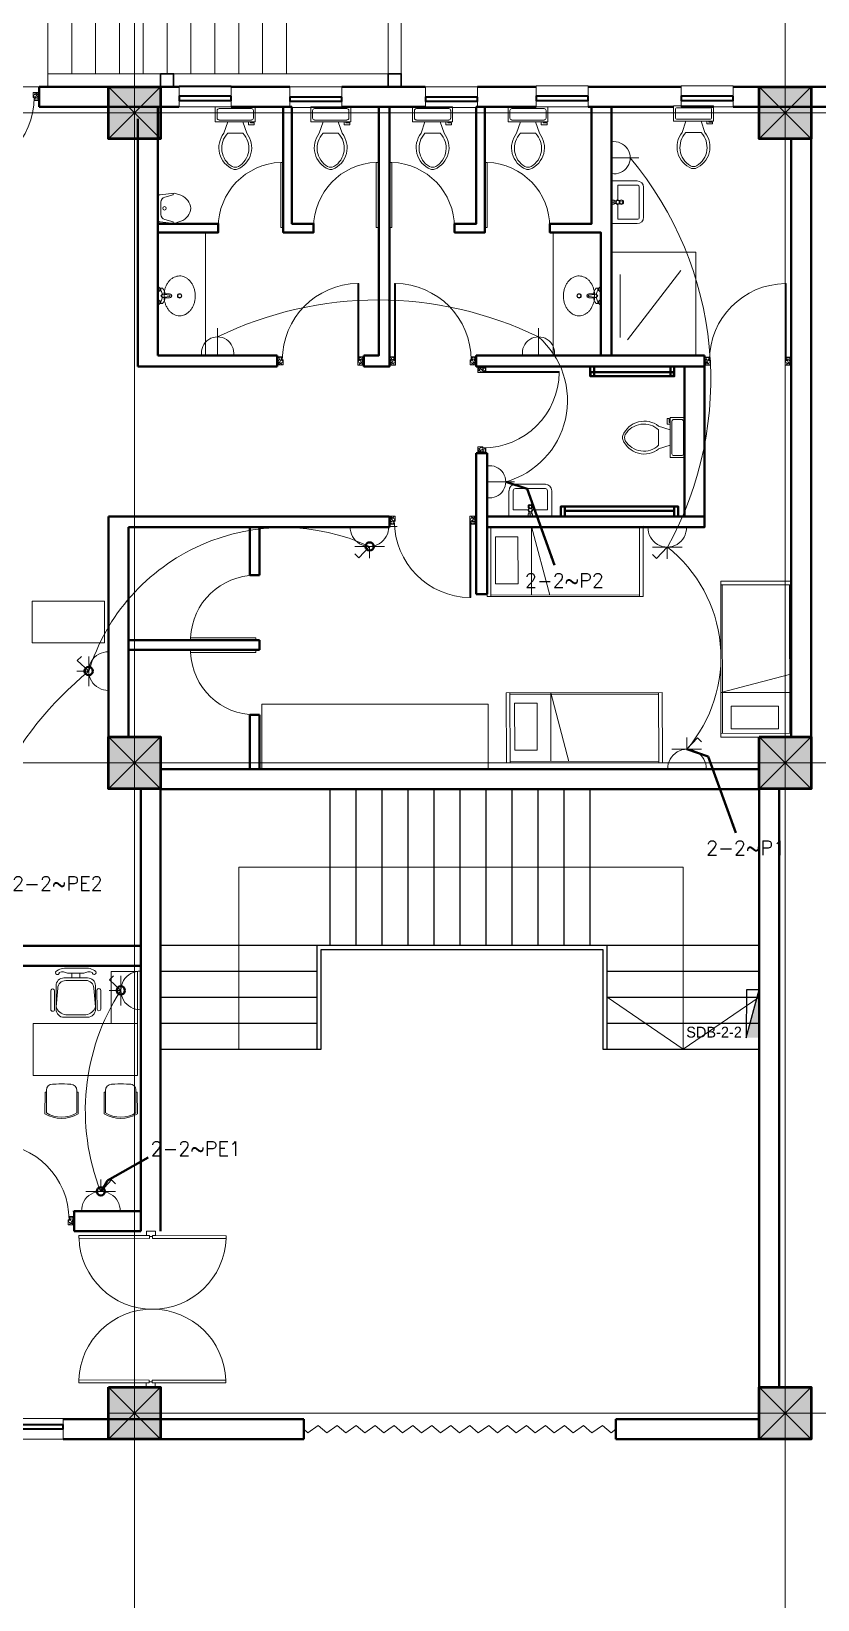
# Model space of a CAD drawing. Header units: millimetres. Extents: x 2402294 to 3337895, y 3394997 to 3969149.
# Drawn here: x 2577479 to 2586544, y 3826496 to 3844585 of the extents above; entities that cross this region are included whole.
import ezdxf

# ---------------------------------------------------------------- set-up
doc = ezdxf.new("R2010")
doc.units = ezdxf.units.MM
doc.header["$MEASUREMENT"] = 0
doc.linetypes.add('CENTER', pattern=[2, 1.25, -0.25, 0.25, -0.25])
doc.linetypes.add('DASHED', pattern=[0.75, 0.5, -0.25])
for name, color, linetype, lineweight in [('0newfurnture', 30, 'Continuous', 15), ('4 DB BOXES', 3, 'Continuous', 25), ('5 A power', 220, 'Continuous', 9), ('5 DB BOXES', 3, 'Continuous', 25), ('centreline', 52, 'CENTER', 5), ('Column-0.5', 14, 'Continuous', 50), ('Dimension- 0.15', 114, 'Continuous', 15), ('Dimension-137.5', 86, 'Continuous', 13), ('door', 41, 'Continuous', 5), ('Door Opening-0.09', 253, 'Continuous', 9), ('Frame-0.3', 24, 'Continuous', 30), ('furniture', 34, 'Continuous', 15), ('Furniture Hospital-0.09', 44, 'Continuous', 9), ('Hatch', 9, 'Continuous', 9), ('hidden lines', 205, 'DASHED', 5), ('Metal  workt-0.2', 13, 'Continuous', 20), ('Power Sockets City supply', 141, 'Continuous', 13), ('Sill Level', 140, 'Continuous', 20), ('stairs', 6, 'Continuous', 25), ('WALL 0.2', 7, 'Continuous', 20), ('wall 0.4', 7, 'Continuous', 40), ('WINDOW', 152, 'Continuous', 30), ('Windows Plan', 152, 'Continuous', 35)]:
    doc.layers.add(name, color=color, linetype=linetype, lineweight=lineweight)
for name, color, linetype in [('power socket Generator', 210, 'CENTER'), ('wire powered ups', 3, 'Continuous'), ('Wires', 1, 'Continuous')]:
    doc.layers.add(name, color=color, linetype=linetype)
doc.styles.add('arial.', font='arial.ttf')
doc.styles.add('romans', font='romans.shx')
doc.styles.get("Standard").update_dxf_attribs({"font": 'arial.ttf'})
doc.linetypes.add('ZIGZAG', pattern='A,0.0001,-0.2,[131,ltypeshp.shx,S=0.2,R=0,X=-0.2,Y=0],-0.4,[131,ltypeshp.shx,S=0.2,R=180,X=0.2,Y=0],-0.2', length=0.8001)
doc.dimstyles.get("Standard").update_dxf_attribs({"dimtxt": 500, "dimasz": 100, "dimexe": 100, "dimexo": 200, "dimgap": 0.09, "dimtad": 0, "dimtoh": 1, "dimdec": 0, "dimzin": 0, "dimdsep": 46, "dimtxsty": 'Standard', "dimblk": 'DOT', "dimcen": 0, "dimclrd": 256, "dimclre": 256, "dimclrt": 256, "dimadec": 0, "dimazin": 0, "dimtfac": 1, "dimtdec": 0, "dimtofl": 0, "dimtmove": 0, "dimatfit": 3, "dimfxl": 1, "dimtolj": 1, "dimtzin": 0, "dimlwd": -1, "dimlwe": -1, "dimarcsym": 1})

# ---------------------------------------------------------------- blocks, each defined once
blk = doc.blocks.new('2ft column')
at = {"layer": 'Hatch', "ltscale": 5}
h = blk.add_hatch(color=256, dxfattribs=at)
h.dxf.hatch_style = 1
h.paths.add_polyline_path([(2207385, 4176559), (2207985, 4176559), (2207985, 4175959), (2207385, 4175959)])
at = {"layer": 'Column-0.5', "ltscale": 5}
blk.add_lwpolyline([(2207385, 4176559), (2207985, 4176559), (2207985, 4175959), (2207385, 4175959)], close=True, dxfattribs=at)
at = {"layer": 'Defpoints', "ltscale": 5}
for points in [[(2207985, 4176559), (2207385, 4175959)], [(2207985, 4175959), (2207385, 4176559)]]:
    blk.add_lwpolyline(points, dxfattribs=at)
blk = doc.blocks.new('sems')
at = {"layer": 'Dimension- 0.15', "ltscale": 5}
h = blk.add_hatch(dxfattribs=at)
h.set_pattern_fill('ANSI31', color=256, scale=25.555556)
h.set_pattern_definition([(45, (55035.0093, 4945698.8337), (-2.258813329, 2.258813329), [])])
h.paths.add_polyline_path([(2173550, 4150430), (2173550, 4150489), (2173491, 4150489, 0.414214)])
h.paths.add_polyline_path([(2173550, 4150430, 0.414214), (2173609, 4150489), (2173550, 4150489)])
h.paths.add_polyline_path([(2173550, 4150489), (2173609, 4150489, 0.414214), (2173550, 4150548)])
h.paths.add_polyline_path([(2173491, 4150489), (2173550, 4150489), (2173550, 4150548, 0.414214)])
for p, q in [((2174664, 4150546), (2174664, 4150431)), ((2174894, 4150489), (2174664, 4150546)), ((2174664, 4150431), (2174894, 4150489))]:
    blk.add_line(p, q, dxfattribs=at)
blk.add_lwpolyline([(2174664, 4150489), (2173550, 4150489)], dxfattribs=at)
blk.add_circle((2173550, 4150489), 59.1, dxfattribs=at)
blk.add_solid([(2174664, 4150546), (2174894, 4150489), (2174664, 4150431)], dxfattribs=at)
at = {"layer": 'Dimension-137.5', "ltscale": 5}
blk.add_line((2174664, 4150489), (2174894, 4150489), dxfattribs=at)
at = {"layer": 'Frame-0.3'}
for points in [[(2174450, 4151281), (2174450, 4151131), (2174600, 4151131), (2174600, 4151281)], [(2177075, 4151281), (2177075, 4151131), (2177225, 4151131), (2177225, 4151281)], [(2179700, 4151281), (2179700, 4151131), (2179850, 4151131), (2179850, 4151281)], [(2174450, 4148681), (2174450, 4148531), (2174600, 4148531), (2174600, 4148681)], [(2177075, 4148531), (2177075, 4148681), (2177225, 4148681), (2177225, 4148531)], [(2179700, 4148531), (2179700, 4148681), (2179850, 4148681), (2179850, 4148531)]]:
    blk.add_lwpolyline(points, close=True, dxfattribs=at)
at = {"layer": 'Metal  workt-0.2', "ltscale": 5}
for p, q in [((2174600, 4151281), (2179700, 4151281)), ((2175775, 4151131), (2175775, 4149956)), ((2176050, 4151131), (2176050, 4149956)), ((2176325, 4151131), (2176325, 4149956)), ((2176600, 4151131), (2176600, 4149956)), ((2176875, 4151131), (2176875, 4149956)), ((2177150, 4151131), (2177150, 4149956)), ((2177425, 4151131), (2177425, 4149956)), ((2177700, 4151131), (2177700, 4149956)), ((2177975, 4151131), (2177975, 4149956)), ((2178250, 4151131), (2178250, 4149956)), ((2178525, 4151131), (2178525, 4149956)), ((2179700, 4148681), (2179700, 4151131)), ((2175775, 4149856), (2175775, 4148681)), ((2176050, 4149856), (2176050, 4148681)), ((2176325, 4149856), (2176325, 4148681)), ((2176600, 4149856), (2176600, 4148681)), ((2176875, 4149856), (2176875, 4148681)), ((2177150, 4149856), (2177150, 4148681)), ((2177425, 4149856), (2177425, 4148681)), ((2177700, 4149856), (2177700, 4148681)), ((2177975, 4149856), (2177975, 4148681)), ((2178250, 4149856), (2178250, 4148681)), ((2178525, 4149856), (2178525, 4148681)), ((2175775, 4148531), (2174600, 4148531))]:
    blk.add_line(p, q, dxfattribs=at)
at = {"layer": 'Metal  workt-0.2'}
for points in [[(2177075, 4148531), (2179850, 4148531), (2179850, 4151131), (2174450, 4151131), (2174450, 4148531), (2174600, 4148531)], [(2179700, 4151131), (2174600, 4151131)], [(2174450, 4149851), (2173550, 4149847)], [(2179700, 4148681), (2175775, 4148681), (2175775, 4148531), (2176745, 4148531)]]:
    blk.add_lwpolyline(points, dxfattribs=at)
for points in [[(2175775, 4149956), (2175775, 4149856), (2178525, 4149856), (2178525, 4149956)], [(2175825, 4149906), (2175825, 4149906), (2178475, 4149906), (2178475, 4149906)]]:
    blk.add_lwpolyline(points, close=True, dxfattribs=at)
at = {"layer": 'stairs', "ltscale": 5}
for p, q in [((2174450, 4151281), (2174450, 4148531)), ((2173850, 4151131), (2173850, 4149848)), ((2174150, 4151131), (2174150, 4149849))]:
    blk.add_line(p, q, dxfattribs=at)
for points in [[(2173550, 4149847), (2173550, 4151131)], [(2174450, 4151131), (2173550, 4151131)]]:
    blk.add_lwpolyline(points, dxfattribs=at)
blk = doc.blocks.new('MAIN DOOR')
at = {"layer": 'door', "ltscale": 1000}
for points in [[(2313.47, 188.53), (2347.4, 188.53), (2347.4, 187.28), (2313.47, 187.28)], [(2381.32, 188.53), (2348.88, 188.53), (2348.88, 187.28), (2381.32, 187.28)]]:
    blk.add_lwpolyline(points, close=True, dxfattribs=at)
for points in [[(2346.08, 190.6), (2346.08, 188.53)], [(2348.88, 188.12), (2347.4, 188.12), (2347.4, 188.53), (2346.08, 188.53), (2346.08, 190.6), (2350.2, 190.6)], [(2347.4, 188.12), (2348.88, 188.12), (2348.88, 188.53), (2350.2, 188.53), (2350.2, 190.6), (2346.08, 190.6)], [(2350.2, 190.6), (2350.2, 188.53)], [(2313.41, 120.66), (2347.33, 120.66), (2347.33, 121.91), (2313.41, 121.91), (2313.41, 120.66)], [(2348.82, 121.07), (2347.33, 121.07), (2347.33, 120.66), (2346.01, 120.66), (2346.01, 118.6), (2350.14, 118.6)], [(2347.33, 121.07), (2348.82, 121.07), (2348.82, 120.66), (2350.14, 120.66), (2350.14, 118.6), (2346.01, 118.6)], [(2346.01, 118.6), (2346.01, 120.66)], [(2381.26, 120.66), (2348.82, 120.66), (2348.82, 121.91), (2381.26, 121.91), (2381.26, 120.66)], [(2350.14, 118.6), (2350.14, 120.66)]]:
    blk.add_lwpolyline(points, dxfattribs=at)
at = {"layer": 'Door Opening-0.09', "ltscale": 1000}
for centre, radius, start, end in [((2347.4, 188.53), 33.94, 182.11678, 357.88255), ((2347.33, 120.66), 33.95, 2.11669, 177.88264)]:
    blk.add_arc(centre, radius, start, end, dxfattribs=at)
at = {"layer": 'WINDOW', "ltscale": 5}
blk.add_line((2350.14, 190.6), (2350.14, 190.6), dxfattribs=at)
blk = doc.blocks.new('Toilet - top')
at = {"layer": 'Furniture Hospital-0.09'}
for p, q in [((-8, -8.5), (-8, -8)), ((-7, -8), (-7, -9.5)), ((-4, -8), (-6, -14)), ((4, -8), (6, -14)), ((9.5, -6), (9.5, -2)), ((-10, -8.5), (-8, -8.5)), ((-10, -9.5), (-10, -8.5)), ((-7, -9.5), (-10, -9.5)), ((4, -14), (-4, -14))]:
    blk.add_line(p, q, dxfattribs=at)
blk.add_lwpolyline([(10.5, -8), (10.5, 0), (-10.5, 0), (-10.5, -8)], close=True, dxfattribs=at)
for points in [[(-9.5, -2), (-9.5, -6)], [(8.5, -1), (-8.5, -1)], [(-8.5, -7), (8.5, -7)]]:
    blk.add_lwpolyline(points, dxfattribs=at)
for centre, radius, start, end in [((-8.62, -1.88), 0.884, 81.8699, 188.1301), ((-8.62, -6.12), 0.884, 171.8699, 278.1301), ((8.62, -1.88), 0.884, 351.8699, 98.1301), ((8.62, -6.12), 0.884, 261.8699, 8.1301), ((3.52, -21.58), 12.17, 141.46911, 247.97143), ((4.2, -21.82), 11.33, 136.36773, 238.94682), ((-3.52, -21.58), 12.17, 292.02843, 38.53071), ((-4.2, -21.82), 11.33, 301.05301, 43.63209), ((0, -27.88), 4, 245.73182, 294.26817), ((0, -29), 4, 254.86053, 285.13947)]:
    blk.add_arc(centre, radius, start, end, dxfattribs=at)
blk = doc.blocks.new('26 door')
at = {"layer": 'door'}
blk.add_line((42654.7, -717.83), (42654.7, -716.68), dxfattribs=at)
at = {"layer": 'door', "ltscale": 5}
blk.add_lwpolyline([(42654.7, -716.68), (42684.73, -716.68), (42684.73, -717.83), (42654.7, -717.83)], dxfattribs=at)
at = {"layer": 'Door Opening-0.09'}
blk.add_arc((42654.79, -717.79), 29.96, 2.13581, 90.17937, dxfattribs=at)
blk = doc.blocks.new('TIA UR Plan-flat-1')
at = {"layer": 'Furniture Hospital-0.09'}
for points in [[(-186, 175), (-265, 150, 0.270578), (-380, 0, 0.556713)], [(-186, -175), (-265, -150, -0.270578), (-380, 0, -0.556713)], [(0, 0), (0, 132, 0.414214), (-25, 157), (-186, 175)], [(0, 0), (0, -132, -0.414214), (-25, -157), (-186, -175)], [(-174, 175), (-174, 154), (-81, 130, -0.321575), (-32, 71), (-32, 0)], [(-174, -175), (-174, -154), (-81, -130, 0.321575), (-32, -71), (-32, 0)]]:
    blk.add_lwpolyline(points, format="xyb", dxfattribs=at)
blk.add_circle((-75, 0), 20, dxfattribs=at)
blk = doc.blocks.new('SHOWERPLAN')
for p, q in [((20, 60), (25, 60)), ((30, 83), (35, 83)), ((30, 67), (35, 67)), ((35, 90), (53, 90)), ((80, 22), (135, 22)), ((20, -60), (25, -60)), ((30, -67), (35, -67)), ((30, -83), (35, -83)), ((35, -90), (53, -90)), ((80, -22), (135, -22))]:
    blk.add_line(p, q)
for points in [[(0, 105, -0.222859), (20, 90), (20, 60, -0.222859), (0, 45)], [(139, -4), (139, 3, 0.373826), (136, 7), (73, 15, 1.867218), (73, -16), (136, -7, 0.373826)], [(0, -105, 0.222859), (20, -90), (20, -60, 0.222859), (0, -45)]]:
    blk.add_lwpolyline(points, format="xyb", close=True)
for points in [[(20, 90), (25, 90), (25, 60), (20, 60)], [(25, 85), (30, 85), (30, 65), (25, 65)], [(30, 90), (35, 90), (35, 60), (30, 60)], [(20, -90), (25, -90), (25, -60), (20, -60)], [(25, -85), (30, -85), (30, -65), (25, -65)], [(30, -90), (35, -90), (35, -60), (30, -60)]]:
    blk.add_lwpolyline(points, close=True)
blk.add_lwpolyline([(51, 18, 0.461601), (47, -15)], format="xyb")
for centre, radius, start, end in [((-15, 21), 63.3, 355.2879, 37.6983), ((45, 0), 10.4, 100.0344, 259.4939), ((60, 2), 18.8, 46.4506, 153.7796), ((-43, 13), 124, 4.2141, 38.3676), ((136, 0), 22.4, 265.9494, 94.0506), ((133, 0), 22.5, 0.4708, 87.1339), ((133, 0), 22.5, 272.8655, 359.6459), ((-15, -21), 63.3, 322.3017, 4.7121), ((60, -2), 18.8, 206.2204, 313.5494), ((-43, -13), 124, 321.6324, 355.7859)]:
    blk.add_arc(centre, radius, start, end)
blk = doc.blocks.new('basi')
at = {"layer": 'Furniture Hospital-0.09'}
for radius in [25, 20]:
    blk.add_circle((0, 0), radius, dxfattribs=at)
blk.add_open_spline([(0, 230), (7, 230), (13, 230), (30, 227), (41, 224), (61, 217), (71, 212), (90, 200), (99, 192), (116, 176), (124, 167), (139, 146), (146, 136), (157, 112), (162, 100), (171, 74), (174, 61), (178, 34), (180, 20), (180, -7), (180, -21), (176, -49), (174, -62), (167, -88), (162, -101), (151, -125), (145, -136), (131, -158), (124, -167), (107, -185), (99, -193), (80, -206), (70, -212), (50, -221), (40, -225), (19, -229), (8, -230), (-13, -230), (-23, -228), (-44, -223), (-54, -220), (-74, -210), (-84, -204), (-102, -190), (-111, -182), (-127, -163), (-134, -153), (-148, -132), (-154, -120), (-164, -96), (-168, -83), (-175, -57), (-177, -43), (-180, -16), (-180, -2), (-179, 26), (-178, 40), (-173, 67), (-169, 80), (-160, 105), (-155, 117), (-143, 140), (-136, 151), (-121, 171), (-113, 179), (-96, 195), (-86, 202), (-67, 214), (-57, 219), (-36, 226), (-26, 228), (-10, 230), (-5, 230), (0, 230)], degree=3, knots=[0, 0, 0, 0, 0.111441, 0.111441, 0.290409, 0.290409, 0.469378, 0.469378, 0.648346, 0.648346, 0.827315, 0.827315, 1.006283, 1.006283, 1.185252, 1.185252, 1.36422, 1.36422, 1.543189, 1.543189, 1.722157, 1.722157, 1.901126, 1.901126, 2.080094, 2.080094, 2.259063, 2.259063, 2.438031, 2.438031, 2.617, 2.617, 2.795968, 2.795968, 2.974937, 2.974937, 3.153905, 3.153905, 3.332874, 3.332874, 3.511842, 3.511842, 3.690811, 3.690811, 3.869779, 3.869779, 4.048748, 4.048748, 4.227716, 4.227716, 4.406684, 4.406684, 4.585653, 4.585653, 4.764621, 4.764621, 4.94359, 4.94359, 5.122558, 5.122558, 5.301527, 5.301527, 5.480495, 5.480495, 5.659464, 5.659464, 5.838432, 5.838432, 6.017401, 6.017401, 6.196369, 6.196369, 6.283185, 6.283185, 6.283185, 6.283185], dxfattribs=at)
at = {"layer": 'Furniture Hospital-0.09', "xscale": 0.9999980001467896, "yscale": 0.9999980001467896, "zscale": 25.4, "rotation": 0.008803277706400013}
blk.add_blockref('SHOWERPLAN', (-250, 0), dxfattribs=at)
blk = doc.blocks.new('d1')
at = {"layer": 'door'}
for p, q in [((2442.75, 10745.72), (2408.32, 10745.72)), ((2442.75, 10746.15), (2408.33, 10746.15)), ((2408.33, 10746.15), (2408.33, 10745.72))]:
    blk.add_line(p, q, dxfattribs=at)
at = {"layer": 'door', "ltscale": 80}
for points in [[(2445, 10779.7), (2445, 10781.99), (2444.56, 10781.99), (2444.56, 10782.43), (2441.8, 10782.43), (2441.8, 10781.99), (2441.36, 10781.99), (2441.36, 10780.14), (2442.75, 10780.14), (2442.75, 10779.7)], [(2445, 10746.15), (2445, 10743.87), (2444.56, 10743.87), (2444.56, 10743.43), (2441.8, 10743.43), (2441.8, 10743.87), (2441.36, 10743.87), (2441.36, 10745.72), (2442.75, 10745.72), (2442.75, 10746.15)]]:
    blk.add_lwpolyline(points, close=True, dxfattribs=at)
at = {"layer": 'Door Opening-0.09', "ltscale": 80}
blk.add_arc((2442.75, 10745.72), 34.42, 90, 179.27403, dxfattribs=at)
at = {"layer": 'hidden lines'}
for centre, radius, start, end in [((2441.64, 10791.37), 9.82, 268.39858, 287.31577), ((2441.38, 10784.76), 4.22, 269.78991, 318.96751), ((2444.33, 10781.34), 2.81, 166.46517, 205.18019), ((2445.01, 10781.68), 2.48, 162.46714, 233.24176), ((2441.57, 10782.05), 3, 308.46813, 358.9527), ((2445.46, 10782.07), 1.81, 168.64751, 255.23191), ((2441.64, 10734.49), 9.82, 72.68423, 91.60142), ((2441.38, 10741.1), 4.22, 41.03249, 90.21009), ((2444.33, 10744.52), 2.81, 154.81981, 193.53483), ((2445.01, 10744.18), 2.48, 126.75824, 197.53286), ((2441.57, 10743.81), 3, 1.0473, 51.53187), ((2445.46, 10743.79), 1.81, 104.76809, 191.35249)]:
    blk.add_arc(centre, radius, start, end, dxfattribs=at)
blk = doc.blocks.new('IP1')
at = {"layer": 'WALL 0.2', "ltscale": 5}
for points in [[(2535111, 3946693), (2535111, 3948793), (2539161, 3948793)], [(2539161, 3948793), (2540236, 3948793), (2540236, 3946693)], [(2539361, 3947293), (2540236, 3946693), (2541111, 3947293)]]:
    blk.add_lwpolyline(points, dxfattribs=at)
blk = doc.blocks.new('BED')
at = {"layer": 'Furniture Hospital-0.09'}
for p, q in [((-2.12, 0.475), (-2.12, -0.475)), ((-2.12, -0.475), (-2.12, 0.475)), ((-0.008, 0.475), (-2.12, 0.475)), ((-2.07, 0.475), (-2.07, -0.475)), ((-0.058, 0.455), (-2.07, 0.455)), ((-0.855, -0.455), (-0.61, 0.475)), ((-0.61, 0.475), (-0.61, -0.455)), ((-0.058, -0.475), (-0.058, 0.475)), ((-0.008, -0.475), (-0.008, 0.475)), ((-0.425, 0.336), (-0.426, -0.303)), ((-0.425, 0.336), (-0.121, 0.336)), ((-0.121, -0.303), (-0.121, 0.336)), ((-0.426, -0.303), (-0.121, -0.303)), ((-2.12, -0.475), (-0.008, -0.475)), ((-2.07, -0.455), (-0.058, -0.455))]:
    blk.add_line(p, q, dxfattribs=at)
blk = doc.blocks.new('TAP')
at = {"layer": 'Furniture Hospital-0.09', "linetype": 'Continuous'}
for p, q in [((0, 38), (0, -38)), ((5, 38), (0, 38)), ((5, 38), (5, -38)), ((30, 25), (5, 25)), ((30, 0), (5, 0)), ((30, 25), (30, -25)), ((56, 16), (30, 16)), ((51, 7), (48, 8)), ((59, 19), (57, 22)), ((73, 24), (73, 27)), ((88, 20), (89, 22)), ((97, 15), (125, 12)), ((97, 8), (100, 9)), ((5, -38), (0, -38)), ((30, -25), (5, -25)), ((56, -16), (30, -16)), ((51, -8), (48, -9)), ((60, -20), (58, -22)), ((74, -24), (74, -27)), ((88, -19), (90, -22)), ((97, -7), (100, -8)), ((97, -15), (125, -12))]:
    blk.add_line(p, q, dxfattribs=at)
for radius in [21.2, 19.7]:
    blk.add_circle((74, 0), radius, dxfattribs=at)
for centre, radius, start, end in [((74, 0), 27.2, 163.0512, 199.0512), ((74, 0), 24.2, 127.0512, 163.0512), ((74, 0), 27.2, 91.0512, 127.0512), ((74, 0), 24.2, 55.0512, 91.0512), ((74, 0), 27.2, 19.0512, 55.0512), ((74, 0), 24.2, 343.0512, 19.0512), ((95, 0), 32.6, 337.45, 22.55), ((74, 0), 24.2, 199.0512, 235.0512), ((74, 0), 27.2, 235.0512, 271.0512), ((74, 0), 24.2, 271.0512, 307.0512), ((74, 0), 27.2, 307.0512, 343.0512)]:
    blk.add_arc(centre, radius, start, end, dxfattribs=at)
blk = doc.blocks.new('bazin')
at = {"layer": '0newfurnture', "ltscale": 5}
for p, q in [((2434577, 4011590), (2435069, 4011590)), ((2434577, 4011295), (2434577, 4011590)), ((2435069, 4011590), (2435069, 4011295)), ((2434626, 4011295), (2434626, 4011516)), ((2434626, 4011516), (2434799, 4011516)), ((2434847, 4011516), (2435020, 4011516)), ((2435020, 4011516), (2435020, 4011295)), ((2434996, 4011270), (2434651, 4011270)), ((2434996, 4011221), (2434651, 4011221))]:
    blk.add_line(p, q, dxfattribs=at)
blk.add_circle((2434823, 4011477), 25.6, dxfattribs=at)
for centre, radius, start, end in [((2434651, 4011295), 73.8, 180, 270), ((2434651, 4011295), 24.6, 180, 270), ((2434996, 4011295), 73.8, 270, 0), ((2434996, 4011295), 24.6, 270, 0)]:
    blk.add_arc(centre, radius, start, end, dxfattribs=at)
at = {"layer": '0newfurnture', "ltscale": 5, "xscale": 0.9842520018725999, "yscale": 0.9842520018725999, "zscale": 0.9842520018725999, "rotation": 270}
blk.add_blockref('TAP', (2434823, 4011590), dxfattribs=at)
blk = doc.blocks.new('ADHIKRIT')
at = {"layer": 'furniture'}
for p, q in [((900, 1351), (0, 1351)), ((0, 1351), (0, -450)), ((0, 741), (0, 1351)), ((900, -450), (900, 1351)), ((1187, 1121), (1153, 1121)), ((1187, 1145), (1558, 1147)), ((1187, 1145), (1187, 1121)), ((1187, 1121), (1545, 1123)), ((-245, 1046), (-569, 1047)), ((-245, 980), (-569, 981)), ((1048, 956), (1048, 1014)), ((-789, 683), (-869, 683)), ((-789, 547), (-869, 547)), ((1050, 758), (1050, 711)), ((1050, 700), (1050, 711)), ((1189, 595), (1157, 595)), ((1187, 595), (1187, 571)), ((1187, 571), (1558, 573)), ((1189, 595), (1286, 595)), ((1287, 595), (1545, 597)), ((-900, 0), (0, 0)), ((-900, -450), (-900, 0)), ((-247, 247), (-571, 248)), ((-247, 182), (-571, 182)), ((1189, 102), (1157, 102)), ((1187, 126), (1558, 124)), ((1187, 102), (1187, 126)), ((1189, 102), (1286, 101)), ((1287, 101), (1545, 100)), ((1048, -260), (1048, -318)), ((1050, -4), (1050, -14)), ((1050, -61), (1050, -14)), ((0, -450), (-900, -450)), ((0, -450), (900, -450)), ((1187, -425), (1153, -425)), ((1187, -425), (1545, -426)), ((1187, -449), (1187, -425)), ((1187, -449), (1558, -450))]:
    blk.add_line(p, q, dxfattribs=at)
for points in [[(-897, 962, 0.207066), (-957, 755), (-957, 615)], [(-885, 900, 0.214578), (-869, 755), (-869, 615)], [(-110, 614), (-109, 818, 0.414214), (-246, 955), (-655, 956, 0.418376), (-789, 820), (-789, 615)], [(-153, 614), (-152, 788, 0.28028), (-288, 955), (-610, 925, 0.418376), (-744, 789), (-745, 615)], [(-899, 268, -0.207066), (-958, 476), (-957, 615)], [(-886, 330, -0.214578), (-870, 475), (-869, 615)], [(-110, 614), (-110, 409, -0.414214), (-247, 273), (-656, 274, -0.418376), (-790, 410), (-789, 615)], [(-153, 614), (-153, 440, -0.28028), (-290, 273), (-612, 304, -0.418376), (-745, 441), (-745, 615)]]:
    blk.add_lwpolyline(points, format="xyb", dxfattribs=at)
for centre, radius, start, end in [((1154, 1015), 106, 90.3083, 180.3083), ((1203, 1157), 39.5, 294.3355, 296.5711), ((1099, 860), 518, 329.4756, 30.5244), ((1099, 860), 542, 328.0257, 31.9845), ((-881, 933), 33.3, 262.3354, 120.0474), ((-569, 1014), 32.9, 89.8702, 269.8702), ((-245, 1013), 32.9, 269.8702, 89.8702), ((1753, 864), 711, 172.5908, 188.6233), ((1157, 701), 106, 180.3083, 270.3083), ((-882, 297), 33.3, 239.693, 97.4051), ((-571, 215), 32.9, 89.8702, 269.8702), ((-253, 214), 33.4, 280.4483, 79.5122), ((1157, -4), 106, 89.6917, 179.6917), ((1099, -163), 518, 329.4756, 30.5244), ((1099, -163), 542, 328.0155, 31.9743), ((1753, -168), 711, 171.3767, 187.4092), ((1154, -319), 106, 179.6917, 269.6917), ((1203, -461), 39.5, 63.4289, 65.6645)]:
    blk.add_arc(centre, radius, start, end, dxfattribs=at)
blk = doc.blocks.new('v2')
at = {"layer": 'Sill Level'}
blk.add_lwpolyline([(2448277, 3818910), (2448877, 3818910), (2448877, 3818670), (2448277, 3818670)], close=True, dxfattribs=at)
at = {"layer": 'Windows Plan'}
blk.add_lwpolyline([(2448877, 3818790), (2448277, 3818790), (2448277, 3818743), (2448877, 3818743)], close=True, dxfattribs=at)
blk = doc.blocks.new('w1')
at = {"layer": 'Sill Level'}
blk.add_lwpolyline([(2460641, 3827503), (2460641, 3825103), (2460401, 3825103), (2460401, 3827503)], close=True, dxfattribs=at)
at = {"layer": 'Windows Plan'}
blk.add_lwpolyline([(2460521, 3825103), (2460521, 3827503), (2460473, 3827503), (2460473, 3825103)], close=True, dxfattribs=at)
blk = doc.blocks.new('FDB')
at = {"layer": '4 DB BOXES'}
blk.add_hatch(color=256, dxfattribs=at).paths.add_polyline_path([(-65075.48, -197982.42), (-65075.48, -197977), (-65095.76, -197982.42)])
for p, q in [((-65095.76, -197982.42), (-65095.76, -197977)), ((-65095.76, -197977), (-65075.48, -197977)), ((-65075.48, -197977), (-65095.76, -197982.42)), ((-65075.48, -197982.42), (-65095.76, -197982.42))]:
    blk.add_line(p, q, dxfattribs=at)
blk = doc.blocks.new('15A N soc')
at = {"layer": 'Power Sockets City supply', "color": 244, "lineweight": 13, "true_color": 0x991b1e}
for p, q in [((52222.6282, 99516.2064), (52222.4926, 99516.2064)), ((52222.5612, 99516.2064), (52222.5611, 99516.2603)), ((52222.5612, 99516.2064), (52222.6099, 99516.2585)), ((52222.6099, 99516.2585), (52222.6282, 99516.2401)), ((52222.4338, 99516.1156), (52222.6863, 99516.1156))]:
    blk.add_line(p, q, dxfattribs=at)
blk.add_arc((52222.5612, 99516.1182), 0.0881, 358.32, 181.68, dxfattribs=at)
blk = doc.blocks.new('5A soc')
at = {"layer": '5 A power', "lineweight": 18}
for p, q in [((895571.9, -137969.1), (895571.9, -137872.1)), ((895476.6, -137969.1), (895667.1, -137969.1))]:
    blk.add_line(p, q, dxfattribs=at)
blk.add_arc((895571.9, -137960.1), 57.1, 350.9122, 189.0878, dxfattribs=at)
blk = doc.blocks.new('_Dot')
at = {"color": 0, "linetype": 'ByBlock', "lineweight": -2}
blk.add_line((-0.5, 0), (-1, 0), dxfattribs=at)
at = {"color": 0, "linetype": 'ByBlock', "lineweight": -3, "const_width": 0.5}
blk.add_lwpolyline([(-0.25, 0, 1), (0.25, 0, 1)], format="xyb", close=True, dxfattribs=at)

msp = doc.modelspace()

# ---------------------------------------------------------------- linework, layer by layer
at = {"layer": 'centreline', "ltscale": 5}
for p, q in [((2578668.8, 3851404.3), (2578668.8, 3823773.5)), ((2578668.8, 3851404.3), (2578668.8, 3823773.5)), ((2586168.8, 3851404.3), (2586168.8, 3809097.9)), ((2586168.8, 3851404.3), (2586168.8, 3809097.9)), ((2604746, 3843646.2), (2560402.6, 3843646.2)), ((2604746, 3843646.2), (2560402.6, 3843646.2)), ((2604746, 3836146.2), (2560402.6, 3836146.2)), ((2604746, 3836146.2), (2560402.6, 3836146.2)), ((2604746, 3828646.2), (2578368.8, 3828646.2)), ((2604146, 3828646.2), (2578368.8, 3828646.2)), ((2604746, 3828646.2), (2578368.8, 3828646.2)), ((2604146, 3828646.2), (2578368.8, 3828646.2))]:
    msp.add_line(p, q, dxfattribs=at)
at = {"layer": 'Furniture Hospital-0.09'}
for p, q in [((2584266.1, 3841779.1), (2584266.1, 3841054.9)), ((2584350, 3841028.2), (2584968, 3841828.6)), ((2575782.6, 3834035.7), (2578368.8, 3834035.7))]:
    msp.add_line(p, q, dxfattribs=at)
for points in [[(2578937.8, 3840846.2), (2578937.8, 3842266.2), (2579487.8, 3842266.2), (2579487.8, 3840846.2), (2578937.8, 3840846.2)], [(2584042.9, 3840846.2), (2584042.8, 3842266.2), (2583492.8, 3842266.2), (2583492.8, 3840846.2), (2584042.9, 3840846.2)]]:
    msp.add_lwpolyline(points, dxfattribs=at)
for points in [[(2584167.8, 3840846.2), (2585141, 3840846.2), (2585141, 3842039.3), (2584167.8, 3842039.3)], [(2577488.2, 3837531.2), (2578321.9, 3837531.2), (2578321.9, 3838011.7), (2577488.2, 3838011.7)], [(2580134.6, 3836076.2), (2582743.6, 3836076.2), (2582743.6, 3836825.4), (2580134.6, 3836825.4)]]:
    msp.add_lwpolyline(points, close=True, dxfattribs=at)
at = {"layer": 'stairs', "ltscale": 5}
for points in [[(2580918.8, 3835846.2), (2580918.8, 3834046.2)], [(2581218.8, 3835846.2), (2581218.8, 3834046.2)], [(2581518.8, 3835846.2), (2581518.8, 3834046.2)], [(2581818.8, 3835846.2), (2581818.8, 3834046.2)], [(2582118.8, 3835846.2), (2582118.8, 3834046.2)], [(2582418.8, 3835846.2), (2582418.8, 3834046.2)], [(2582718.8, 3835846.2), (2582718.8, 3834046.2)], [(2583018.8, 3835846.2), (2583018.8, 3834046.2)], [(2583318.8, 3835846.2), (2583318.8, 3834046.2)], [(2583618.8, 3835846.2), (2583618.8, 3834046.2)], [(2583918.8, 3835846.2), (2583918.8, 3834046.2)], [(2578968.8, 3834046.2), (2585868.8, 3834046.2)], [(2580768.8, 3834046.2), (2580768.8, 3832846.2), (2580818.8, 3832846.2), (2580818.8, 3833996.2), (2584068.8, 3833996.2), (2584068.8, 3832846.2), (2584118.8, 3832846.2), (2584118.8, 3834046.2)], [(2578968.8, 3833746.2), (2580768.8, 3833746.2)], [(2584118.8, 3833746.2), (2585868.8, 3833746.2)], [(2578968.8, 3833446.2), (2580768.8, 3833446.2)], [(2584118.8, 3833446.2), (2585868.8, 3833446.2)], [(2578968.8, 3833146.2), (2580768.8, 3833146.2)], [(2584118.8, 3833146.2), (2585868.8, 3833146.2)], [(2578968.8, 3832846.2), (2580768.8, 3832846.2)], [(2584118.8, 3832846.2), (2585868.8, 3832846.2)]]:
    msp.add_lwpolyline(points, dxfattribs=at)
at = {"layer": 'wall 0.4', "ltscale": 5}
for p, q in [((2577568.8, 3843946.2), (2579180.5, 3843946.2)), ((2577568.8, 3843716.2), (2577568.8, 3843946.2)), ((2579780.5, 3843946.2), (2580458.9, 3843946.2)), ((2580583.6, 3843946.2), (2580583.6, 3843946.2)), ((2581058.9, 3843946.2), (2582020.6, 3843946.2)), ((2582620.6, 3843946.2), (2583299.1, 3843946.2)), ((2583899.1, 3843946.2), (2584968.6, 3843946.2)), ((2585568.6, 3843946.2), (2587218.8, 3843946.2)), ((2577568.8, 3843716.2), (2579180.5, 3843716.2)), ((2578937.8, 3843716.2), (2578937.8, 3842091.2)), ((2578937.8, 3840846.2), (2578937.8, 3843716.2)), ((2579780.5, 3843716.2), (2580482.8, 3843716.2)), ((2581058.9, 3843716.2), (2582020.6, 3843716.2)), ((2582607.8, 3843716.2), (2583299.1, 3843716.2)), ((2583899.1, 3843716.2), (2584882.5, 3843716.2)), ((2584167.8, 3841813.2), (2584167.8, 3843716.2)), ((2584968.6, 3843716.2), (2585343.2, 3843716.2)), ((2585568.6, 3843716.2), (2587218.8, 3843716.2)), ((2578707.8, 3840721.2), (2578707.8, 3843576.2)), ((2586238.8, 3843346.2), (2586238.8, 3836446.2)), ((2586468.8, 3843346.2), (2586468.8, 3836446.2)), ((2578937.8, 3841861.2), (2578937.8, 3841861.2)), ((2580312.8, 3840846.2), (2578937.8, 3840846.2)), ((2580312.8, 3840721.2), (2580312.8, 3840846.2)), ((2583937.8, 3840846.2), (2584167.8, 3840846.2)), ((2583937.8, 3840846.2), (2583937.8, 3840846.2)), ((2584167.8, 3840846.2), (2585238.8, 3840846.2)), ((2585238.8, 3840846.2), (2585238.8, 3840721.2)), ((2578707.8, 3840721.2), (2580312.8, 3840721.2)), ((2583937.8, 3840721.2), (2584167.8, 3840721.2)), ((2583937.8, 3840721.2), (2584042.8, 3840721.2)), ((2584167.8, 3840721.2), (2585238.8, 3840721.2)), ((2585008.9, 3838991.1), (2585008.8, 3840721.1)), ((2585238.9, 3838991.2), (2585238.8, 3840721.2)), ((2582607.8, 3839721.2), (2582607.8, 3838095.4)), ((2582732.8, 3839721.2), (2582607.8, 3839721.2)), ((2582732.8, 3839721.2), (2582732.8, 3838095.4)), ((2578368.8, 3836446.2), (2578368.8, 3838991.2)), ((2578368.8, 3838991.2), (2581607.8, 3838991.2)), ((2581607.8, 3838991.2), (2581607.8, 3838866.2)), ((2582732.8, 3838999.3), (2582732.8, 3838874.3)), ((2578598.8, 3838866.2), (2578598.8, 3836446.2)), ((2578598.8, 3838866.2), (2581607.8, 3838866.2)), ((2579998.8, 3838866.2), (2579998.8, 3838311.2)), ((2580108.8, 3838866.2), (2580108.8, 3838311.2)), ((2580108.8, 3838311.2), (2579998.8, 3838311.2)), ((2582607.8, 3838095.4), (2582732.8, 3838095.4)), ((2580108.8, 3837561.2), (2578598.8, 3837561.2)), ((2580108.8, 3837561.2), (2580108.8, 3837451.2)), ((2580108.8, 3837451.2), (2578598.8, 3837451.2)), ((2579998.8, 3836703.9), (2579998.8, 3836076.2)), ((2580108.8, 3836701.2), (2579998.8, 3836701.2)), ((2580108.8, 3836701.2), (2580108.8, 3836076.2)), ((2578968.8, 3836076.2), (2585868.8, 3836076.2)), ((2578738.8, 3830746.2), (2578738.8, 3835846.2)), ((2578968.8, 3835846.2), (2578968.8, 3830746.2)), ((2575974.2, 3834035.7), (2578738.8, 3834035.7)), ((2576204.2, 3833805.7), (2578738.8, 3833805.7)), ((2578738.8, 3830976.2), (2577971.5, 3830976.2)), ((2577971.5, 3830976.2), (2577971.5, 3830746.2)), ((2578738.8, 3830746.2), (2577971.5, 3830746.2)), ((2577843.8, 3828576.2), (2580618.8, 3828576.2)), ((2580618.8, 3828576.2), (2580618.8, 3828346.2)), ((2584218.8, 3828576.2), (2585868.8, 3828576.2)), ((2584218.8, 3828576.2), (2584218.8, 3828346.2)), ((2577843.8, 3828346.2), (2580618.8, 3828346.2)), ((2584218.8, 3828346.2), (2585868.8, 3828346.2))]:
    msp.add_line(p, q, dxfattribs=at)
for points in [[(2580482.8, 3843716.2), (2580482.8, 3842366.2), (2580732.8, 3842366.2), (2580732.8, 3842266.2), (2580382.8, 3842266.2), (2580382.8, 3843716.2)], [(2581482.8, 3843716.2), (2581482.8, 3840846.2), (2581312.8, 3840846.2)], [(2581607.8, 3843716.2), (2581607.8, 3840721.2), (2581312.8, 3840721.2), (2581312.8, 3840846.2)], [(2582607.8, 3843716.2), (2582607.8, 3842366.2), (2582357.8, 3842366.2), (2582357.8, 3842266.2), (2582707.8, 3842266.2), (2582707.8, 3843716.2)], [(2584167.8, 3840721.2), (2584167.8, 3840721.2), (2582607.8, 3840721.2), (2582607.8, 3840846.2), (2584042.8, 3840846.2), (2584042.8, 3842266.2), (2583457.8, 3842266.2), (2583457.8, 3842366.2), (2583937.8, 3842366.2), (2583937.8, 3843716.2)], [(2578937.8, 3842366.2), (2579632.8, 3842366.2), (2579632.8, 3842266.2), (2578937.8, 3842266.2)], [(2584167.8, 3841844.2), (2584167.8, 3840846.2)], [(2582732.8, 3838866.2), (2585238.9, 3838866.2), (2585238.9, 3838991.2), (2582732.8, 3838991.2)], [(2578968.8, 3835846.2), (2585868.8, 3835846.2)], [(2585868.8, 3835846.2), (2585868.8, 3828946.2)], [(2585868.8, 3835846.2), (2585868.8, 3828946.2)], [(2586098.8, 3828946.2), (2586098.8, 3835846.2)], [(2586098.8, 3828946.2), (2586098.8, 3835846.2)]]:
    msp.add_lwpolyline(points, dxfattribs=at)
for points in [[(2583965.7, 3840606.9), (2583921.7, 3840606.9), (2583921.7, 3840721.2), (2583965.7, 3840721.2)], [(2583924.9, 3840655.9), (2584887.8, 3840655.9), (2584887.8, 3840606.9), (2583924.9, 3840606.9)], [(2584846.9, 3840606.9), (2584891, 3840606.9), (2584891, 3840721.2), (2584846.9, 3840721.2)], [(2583628.6, 3839105.4), (2583584.6, 3839105.4), (2583584.6, 3838991.2), (2583628.6, 3838991.2)], [(2583628.6, 3839056.4), (2584890.3, 3839056.4), (2584890.3, 3839105.4), (2583628.6, 3839105.4)], [(2584890.3, 3839105.4), (2584934.3, 3839105.4), (2584934.3, 3838991.2), (2584890.3, 3838991.2)]]:
    msp.add_lwpolyline(points, close=True, dxfattribs=at)
at = {"layer": 'wall 0.4', "color": 3, "ltscale": 5}
for centre in [(2581378.1, 3838643.7), (2578139.9, 3837206.4), (2578509.9, 3833522.9), (2578279.5, 3831205.1)]:
    msp.add_circle(centre, 47.6, dxfattribs=at)
at = {"layer": 'WINDOW', "linetype": 'ZIGZAG', "lineweight": 20, "ltscale": 0.5}
for points in [[(2581598.2, 3828461.2), (2581542.3, 3828418.8), (2581441.3, 3828503.8), (2581321.5, 3828420.8), (2581222.9, 3828503.8), (2581103.1, 3828420.8), (2581004.6, 3828503.8), (2580884.8, 3828420.8), (2580786.2, 3828503.8), (2580666.4, 3828420.8), (2580618.8, 3828460.8)], [(2582908.5, 3828461.2), (2582852.6, 3828418.8), (2582751.6, 3828503.8), (2582631.8, 3828420.8), (2582533.3, 3828503.8), (2582413.5, 3828420.8), (2582314.9, 3828503.8), (2582195.1, 3828420.8), (2582096.5, 3828503.8), (2581976.7, 3828420.8), (2581878.1, 3828503.8), (2581758.3, 3828420.8), (2581659.7, 3828503.8), (2581598.2, 3828461.2)], [(2584218.8, 3828461.2), (2584162.9, 3828418.8), (2584061.9, 3828503.8), (2583942.1, 3828420.8), (2583843.6, 3828503.8), (2583723.8, 3828420.8), (2583625.2, 3828503.8), (2583505.4, 3828420.8), (2583406.8, 3828503.8), (2583287, 3828420.8), (2583188.4, 3828503.8), (2583068.6, 3828420.8), (2582970, 3828503.8), (2582908.5, 3828461.2)]]:
    msp.add_lwpolyline(points, dxfattribs=at)
at = {"layer": 'Wires', "color": 2, "lineweight": 9}
for centre, radius, start, end in [((2581324.7, 3840569.5), 3987, 331.01139, 39.91057), ((2581475.3, 3837258.7), 4228.6, 64.05584, 115.94416), ((2582686.5, 3840327.3), 973, 285.58319, 48.96204), ((2583805.7, 3837364.1), 1622.9, 319.26579, 51.67019)]:
    msp.add_arc(centre, radius, start, end, dxfattribs=at)
at = {"layer": 'Wires', "color": 5, "lineweight": 9}
for centre, radius, start, end in [((2580387.4, 3836509), 2352.6, 65.14963, 162.80714), ((2580642.1, 3834134.7), 3960.3, 129.18559, 178.11949), ((2580647.3, 3832138), 2546.9, 147.05895, 201.48586)]:
    msp.add_arc(centre, radius, start, end, dxfattribs=at)

# ---------------------------------------------------------------- block references
at = {"layer": '0newfurnture', "xscale": -1}
for p, rotation in [((6595758.1, 6277437.7), 90), ((148408.4, 7850581.4), 180)]:
    msp.add_blockref('bazin', p, dxfattribs=dict(at, rotation=rotation))
at = {"layer": '5 DB BOXES', "xscale": -27.26879209834783, "yscale": 27.26879211394649, "zscale": 27.26879210264321, "rotation": 89.5057637808463}
msp.add_blockref('FDB', (-2827981.1, 2105081.6), dxfattribs=at)
at = {"layer": 'door', "yscale": 25, "zscale": 25}
for p, xscale, rotation in [((2562437.1, 2775955.6), 25, 90), ((2563537.1, 2775955.6), 25, 90), ((2599552.3, 2775955.6), -25, 270), ((2600652.3, 2775955.6), -25, 270), ((3646432.9, 3819505.4), 25, 180)]:
    msp.add_blockref('26 door', p, dxfattribs=dict(at, xscale=xscale, rotation=rotation))
at = {"layer": 'door', "xscale": -25, "yscale": 25, "zscale": 25}
msp.add_blockref('26 door', (3646432.9, 3855507), dxfattribs=at)
at = {"layer": 'Door Opening-0.09'}
for name, p, xscale, yscale, zscale, rotation in [('d1', (2301132.7, 3781027.6), -25.64102998076803, 25.64102998076803, 25.64102998076803, 270.0333351142592), ('d1', (2856821.8, 3903268.5), -25.64102998076803, 25.64102998076803, 25.64102998076803, 89.96666488534903), ('d1', (2306098.9, 3903268.5), 25.64102998076803, 25.64102998076803, 25.64102998076803, 270.0333351146509), ('d1', (2861747.8, 3903266.8), -25.64102998076803, 25.64102998076803, 25.64102998076803, 89.96666488534903), ('d1', (2858113.3, 3776462.3), 25.64102998076803, 25.64102998076803, 25.64102998076803, 90.03333511465095), ('d1', (2301535.4, 3893673.9), 25.64102998076803, 25.64102998076803, 25.64102998076803, 269.9666648857408), ('MAIN DOOR', (2637561.8, 3833659), 25.0000182071143, 25.0000182071143, 25.0000182071143, 179.9491575826777)]:
    msp.add_blockref(name, p, dxfattribs=dict(at, xscale=xscale, yscale=yscale, zscale=zscale, rotation=rotation))
at = {"layer": 'furniture', "extrusion": (0, 0, -1), "xscale": 0.6669998082076751, "yscale": 0.6669998082076751, "zscale": -0.6669998082076751, "rotation": 270.0000000000001}
msp.add_blockref('ADHIKRIT', (-2578400.2, 3833140.5), dxfattribs=at)
at = {"layer": 'Furniture Hospital-0.09', "xscale": -21.93575057202424, "yscale": 21.93575057202424, "zscale": 21.93575057202424}
for p in [(2579829.7, 3843716.2), (2580929.7, 3843716.2), (2582104.5, 3843716.2), (2583204.5, 3843716.2), (2585112.8, 3843725.2)]:
    msp.add_blockref('Toilet - top', p, dxfattribs=at)
at = {"layer": 'Furniture Hospital-0.09', "rotation": 179.9999993660119}
msp.add_blockref('TIA UR Plan-flat-1', (2578937.8, 3842544), dxfattribs=at)
at = {"layer": 'Furniture Hospital-0.09', "extrusion": (-4.91554e-49, 5.67747e-55, -1), "zscale": -1, "rotation": 179.9912628993978}
msp.add_blockref('basi', (-2579187.8, 3841534.3), dxfattribs=at)
at = {"layer": 'Furniture Hospital-0.09', "extrusion": (4.91554e-49, 5.67747e-55, -1), "xscale": -1, "zscale": -1, "rotation": 180.0087371006022}
msp.add_blockref('basi', (-2583792.8, 3841534.3), dxfattribs=at)
at = {"layer": 'Furniture Hospital-0.09'}
for name, p, xscale, yscale, zscale, rotation in [('Toilet - top', (2585018.1, 3839899.5), 21.93575057202424, 21.93575057202424, 21.93575057202424, 270), ('BED', (2582726.2, 3838469.6), -851.8518518849081, 851.8518518849083, 851.8518518849082, 0.07196910721486205), ('BED', (2585834.2, 3836438.5), -851.8518518849081, 851.8518518849083, 851.8518518849082, 90.07196910721487), ('BED', (2582947.6, 3836550.8), -851.8518518849081, 851.8518518849083, 851.8518518849082, 0.07196910721486205)]:
    msp.add_blockref(name, p, dxfattribs=dict(at, xscale=xscale, yscale=yscale, zscale=zscale, rotation=rotation))
at = {"layer": 'Hatch'}
for p in [(370983.9, -332612.3), (370983.9, -332612.3), (378483.9, -332612.3), (378483.9, -332612.3), (370983.9, -340112.3), (370983.9, -340112.3), (378483.9, -340112.3), (378483.9, -340112.3), (370983.9, -347612.3), (370983.9, -347612.3), (378483.9, -347612.3), (378483.9, -347612.3)]:
    msp.add_blockref('2ft column', p, dxfattribs=at)
at = {"layer": 'power socket Generator', "linetype": 'Continuous', "xscale": 3.253162499517202, "yscale": 3.253162499517202, "zscale": 3.253162499517202, "rotation": 270}
for p in [(3033003.8, 6756568.3), (3031568.8, 6752830.8)]:
    msp.add_blockref('5A soc', p, dxfattribs=at)
at = {"layer": 'power socket Generator', "linetype": 'Continuous', "xscale": 3.253162499517202, "yscale": 3.253162499517202, "zscale": 3.253162499517202}
for p in [(-333815.5, 4289682.2), (-330115.5, 4289682.2)]:
    msp.add_blockref('5A soc', p, dxfattribs=at)
at = {"layer": 'Power Sockets City supply', "lineweight": 0, "xscale": 2523.339306174504, "yscale": 2523.339306174504, "zscale": 2523.339306174504}
for p, rotation in [((134356617.4, 254951798.8), 180), ((134360051.4, 254951792.3), 180), ((253691295, -127938034.9), 90), ((253691665, -127941718.4), 90)]:
    msp.add_blockref('15A N soc', p, dxfattribs=dict(at, rotation=rotation))
for p in [(-129190203.9, -247276850), (-129196961.9, -247281950)]:
    msp.add_blockref('15A N soc', p, dxfattribs=at)
at = {"layer": 'wall 0.4'}
for name, p in [('sems', (401893.7, -304584.9)), ('v2', (130903.9, 25045.7)), ('v2', (132182.3, 25035.7)), ('v2', (133744, 25035.7)), ('v2', (135022.4, 25045.7)), ('v2', (136692, 25045.7)), ('IP1', (44758.1, -113847.1))]:
    msp.add_blockref(name, p, dxfattribs=at)
at = {"layer": 'wall 0.4', "ltscale": 5, "xscale": 25.64102998076803, "yscale": 25.64102998076803, "zscale": 25.64102998076803, "rotation": 180.033335114651}
msp.add_blockref('d1', (2645156.4, 4116230.1), dxfattribs=at)
at = {"layer": 'wall 0.4', "rotation": 270.0000000002223}
msp.add_blockref('w1', (-1249659.1, 6288987.2), dxfattribs=at)

# ---------------------------------------------------------------- texts
at = {"layer": 'wall 0.4', "color": 5, "ltscale": 5, "style": 'romans'}
for s, p in [('2-2~PE2', (2577257.1, 3834676.5)), ('2-2~PE1', (2578852.6, 3831616.9))]:
    msp.add_text(s, height=162.3, dxfattribs=at).set_placement(p)
at = {"layer": 'wire powered ups', "ltscale": 5, "insert": (2585670.3, 3832977.3), "char_height": 125, "attachment_point": 9, "rotation": 359.99923, "style": 'arial.'}
msp.add_mtext('{\\fStylus BT|b0|i0|c0|p34;SDB-2-2}', dxfattribs=at)
at = {"layer": 'Wires', "color": 2, "lineweight": 9, "style": 'romans'}
for s, p in [('2-2~P2', (2583168.9, 3838169.8)), ('2-2~P1', (2585258.5, 3835084.9))]:
    msp.add_text(s, height=162.3, dxfattribs=at).set_placement(p)

# ---------------------------------------------------------------- leaders
at = {"layer": 'wall 0.4', "ltscale": 5}
for points, override in [([(2583509.8, 3838426.9), (2583193, 3839306.7), (2582947.9, 3839390)], {"dimgap": 0.09, "dimtad": 0, "dimfxl": 500, "dimfxlon": 1}), ([(2585599.4, 3835342), (2585282.6, 3836221.9), (2585037.5, 3836305.1)], {"dimgap": 0.09, "dimtad": 0, "dimfxl": 500, "dimfxlon": 1}), ([(2578827, 3831597.4), (2578356.7, 3831331.7), (2578281.5, 3831204.8)], {"dimfxl": 500, "dimfxlon": 1})]:
    msp.add_leader(points, dimstyle='Standard', override=override, dxfattribs=at)

doc.saveas('drawing.dxf')
